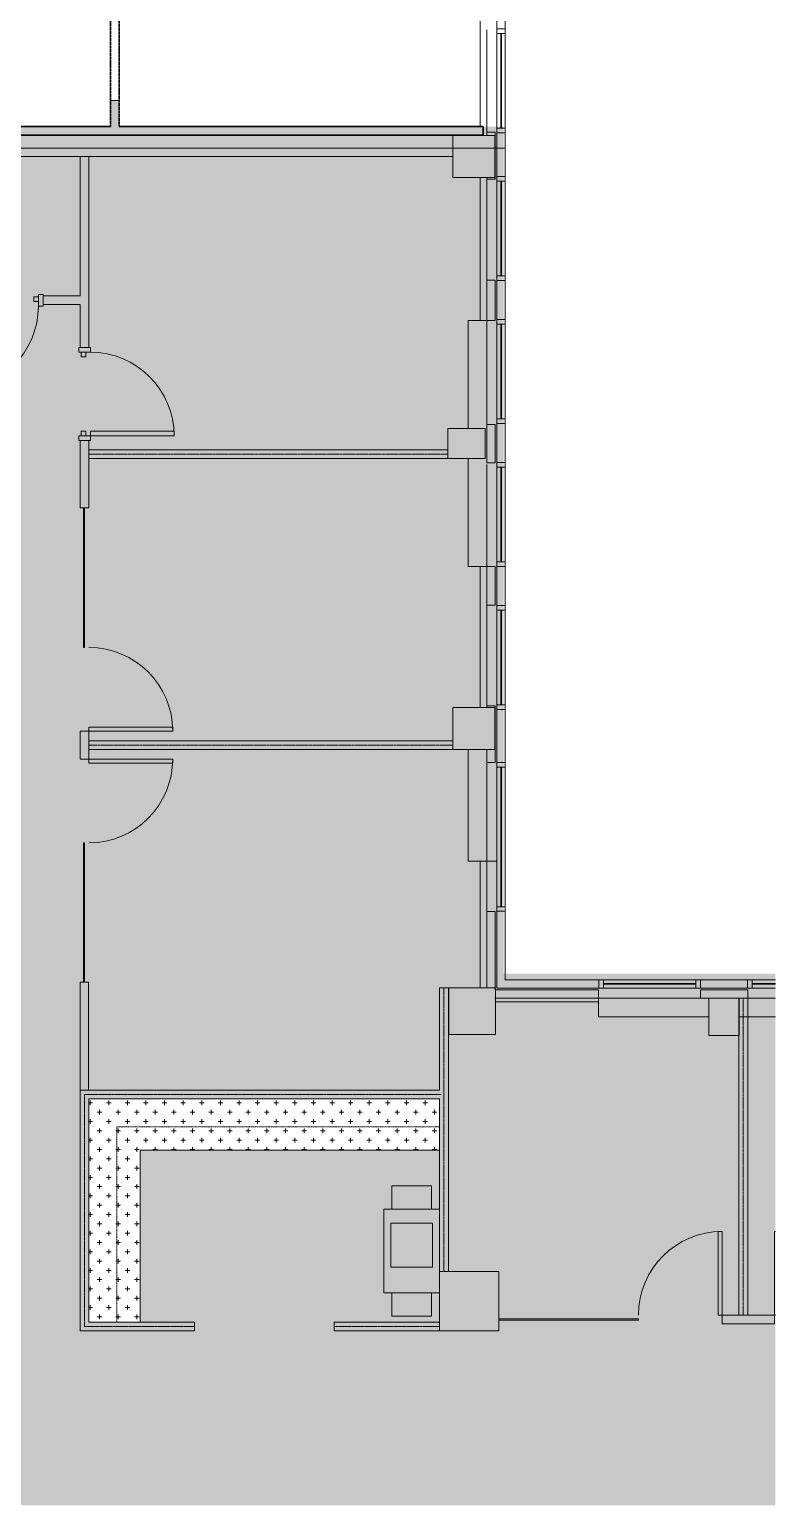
# Model space of a CAD drawing. Header units: inches. Extents: x 628 to 2872, y -380 to 1753.
# Drawn here: x 2551 to 2872, y 665 to 1300 of the extents above; entities that cross this region are included whole.
import ezdxf

# ---------------------------------------------------------------- set-up
doc = ezdxf.new("R2010")
doc.units = ezdxf.units.IN
doc.header["$MEASUREMENT"] = 0
for name, pattern in [('Demolished', [0.1875, 0.125, -0.0625]), ('IMPORT-4694_52_AR$0$FENCELINE2 _2_', [1.16, 0.2, -0.08, 0, -0.08, 0.8, 0]), ('IMPORT-4694_52_AR$0$HIDDEN2 _2_', [0.15, 0.1, -0.05])]:
    doc.linetypes.add(name, pattern=pattern)
for name, color, linetype, lineweight in [('4694_52_AR$0$A-Door-Neww', 7, 'Continuous', 9), ('4694_52_AR$0$A-Flor-Case-Neww', 7, 'Continuous', 9), ('4694_52_AR$0$A-Flor-Case-Patt', 7, 'Continuous', 9), ('4694_52_AR$0$A-Flor-Eqpm', 7, 'Continuous', 9), ('4694_52_AR$0$A-Glaz-Neww', 7, 'Continuous', 9), ('4694_52_AR$0$A-Wall-Exst', 7, 'Continuous', 9), ('4694_52_AR$0$A-Wall-Neww', 7, 'Continuous', 9), ('4694_52_AR$0$A-Wall-Patt', 7, 'Continuous', 9), ('4694_52_BB$0$BHT', 7, 'Continuous', 9), ('4694_52_BB$0$BPT', 7, 'Continuous', 9), ('4694_52_BB$0$T-DRWG-BLCK__1', 7, 'Continuous', 9), ('9t floor LINKED_dwg', 8, 'Continuous', 9), ('A-DETL-GENF', 92, 'Continuous', 9), ('A-Hatch', 7, 'Continuous', 9), ('A-WALL-PATT', 111, 'Continuous', 18), ('I-WALL', 2, 'Continuous', 18)]:
    doc.layers.add(name, color=color, linetype=linetype, lineweight=lineweight)

# ---------------------------------------------------------------- blocks, each defined once
blk = doc.blocks.new('9t floor LINKED_dwg_4694_52_BB$0$UNIT0-4997658-FIRST FLOOR DEMOLITION')
at = {"layer": '4694_52_BB$0$T-DRWG-BLCK__1', "flags": 128}
blk.add_lwpolyline([(1647.75, 870), (1667.75, 870), (1667.75, 890), (1647.75, 890)], close=True, dxfattribs=at)
blk = doc.blocks.new('9t floor LINKED_dwg-4848483-FIRST FLOOR DEMOLITION')
at = {"layer": '4694_52_AR$0$A-Flor-Case-Patt'}
h = blk.add_hatch(dxfattribs=at)
h.set_pattern_fill('FP_2', color=256, style=0, pattern_type=2)
h.set_pattern_definition([(270, (2253.384, 2162.95), (4, -4), [2, -6]), (0, (2252.384, 2161.95), (4, 4), [2, -6])])
h.paths.add_polyline_path([(1515, 746.25), (1515, 820.25), (1643.75, 820.25), (1643.75, 842.25), (1493, 842.25), (1493, 746.25)], flags=0)
at = {"layer": '4694_52_BB$0$BHT'}
h = blk.add_hatch(color=256, dxfattribs=at)
h.paths.add_polyline_path([(1759.49, 869.55), (1772.49, 869.55), (1772.49, 885.5), (1759.49, 885.5), (1759.49, 870)], flags=0)
h.paths.add_polyline_path([(1647.75, 870), (1667.75, 870), (1667.75, 889.12), (1667.62, 889.12), (1667.62, 890), (1647.75, 890), (1647.75, 889.12)], flags=0)
h.paths.add_polyline_path([(1663.27, 992.51), (1667.49, 992.51), (1667.49, 1010.51), (1649.49, 1010.51), (1649.49, 992.51)], flags=0)
h.paths.add_polyline_path([(1647.27, 1117.61), (1663.27, 1117.61), (1663.27, 1130.61), (1647.27, 1130.61)], flags=0)
h.paths.add_polyline_path([(1649.49, 1238.51), (1667.49, 1238.51), (1667.49, 1256.51), (1649.49, 1256.51), (1649.49, 1251.43)], flags=0)
at = {"layer": '4694_52_AR$0$A-Door-Neww'}
blk.add_line((1787.75, 749.25), (1788.14, 749.25), dxfattribs=at)
at = {"layer": '4694_52_AR$0$A-Door-Neww', "flags": 128}
for points in [[(1471.25, 1187.2), (1469.25, 1187.2), (1469.25, 1185.2), (1471.25, 1185.2)], [(1471.25, 1188.2), (1473.25, 1188.2), (1473.25, 1183.2), (1471.25, 1183.2)], [(1488.62, 1163.36), (1488.62, 1165.36), (1493.62, 1165.36), (1493.62, 1163.36)], [(1489.62, 1163.36), (1489.62, 1161.36), (1491.62, 1161.36), (1491.62, 1163.36)], [(1488.62, 1127.36), (1488.62, 1125.36), (1493.62, 1125.36), (1493.62, 1127.36)], [(1489.62, 1127.36), (1489.62, 1129.36), (1491.62, 1129.36), (1491.62, 1127.36)], [(1493.62, 1127.36), (1493.62, 1129.36), (1529.62, 1129.36), (1529.62, 1127.36)], [(1493, 1000.38), (1493, 1002.13), (1529, 1002.13), (1529, 1000.38)], [(1493, 988.38), (1493, 986.63), (1529, 986.63), (1529, 988.38)], [(1765.25, 749.25), (1763.5, 749.25), (1763.5, 785.25), (1765.25, 785.25)]]:
    blk.add_lwpolyline(points, close=True, dxfattribs=at)
blk.add_lwpolyline([(1788.14, 785.25), (1787.75, 785.25), (1787.75, 749.25)], dxfattribs=at)
at = {"layer": '4694_52_AR$0$A-Door-Neww'}
for centre, start, end in [((1435.25, 1183.2), 270, 360), ((1493.62, 1127.36), 360, 90), ((1493, 1000.38), 360, 90), ((1493, 988.38), 270, 0), ((1765.25, 749.25), 90, 180), ((1787.75, 749.25), 89.38152, 90)]:
    blk.add_arc(centre, 36, start, end, dxfattribs=at)
at = {"layer": '4694_52_AR$0$A-Flor-Case-Neww', "linetype": 'IMPORT-4694_52_AR$0$HIDDEN2 _2_', "flags": 128}
blk.add_lwpolyline([(1643.75, 830.25), (1505, 830.25), (1505, 746.25), (1493, 746.25), (1493, 842.25), (1643.75, 842.25)], close=True, dxfattribs=at)
at = {"layer": '4694_52_AR$0$A-Flor-Case-Neww', "flags": 128}
blk.add_lwpolyline([(1515, 820.25), (1515, 746.25), (1493, 746.25), (1493, 842.25), (1643.75, 842.25), (1643.75, 820.25)], close=True, dxfattribs=at)
at = {"layer": '4694_52_AR$0$A-Flor-Eqpm', "flags": 128}
for points in [[(1640.25, 794.81), (1623.25, 794.81), (1623.25, 804.81), (1640.25, 804.81)], [(1619.75, 758.81), (1619.75, 794.81), (1643.75, 794.81), (1643.75, 758.81)], [(1640.75, 769.81), (1622.75, 769.81), (1622.75, 788.81), (1640.75, 788.81)], [(1640.25, 748.81), (1623.25, 748.81), (1623.25, 758.81), (1640.25, 758.81)]]:
    blk.add_lwpolyline(points, close=True, dxfattribs=at)
at = {"layer": '4694_52_AR$0$A-Glaz-Neww', "flags": 128}
for points in [[(1491.12, 1096.38), (1490.62, 1096.38), (1490.62, 1036.38), (1491.12, 1036.38)], [(1491.12, 952.38), (1490.62, 952.38), (1490.62, 892.38), (1491.12, 892.38)], [(1729.25, 747.13), (1729.25, 747.63), (1669.25, 747.63), (1669.25, 747.13)]]:
    blk.add_lwpolyline(points, close=True, dxfattribs=at)
at = {"layer": '4694_52_AR$0$A-Wall-Exst', "flags": 128}
blk.add_lwpolyline([(1429.25, 1251.07), (1429.25, 1247.57), (1649.49, 1247.57), (1649.49, 1251.07)], close=True, dxfattribs=at)
at = {"layer": '4694_52_AR$0$A-Wall-Neww', "flags": 128}
for points in [[(1473.25, 1187.57), (1473.25, 1183.82), (1489.25, 1183.82), (1489.25, 1165.36), (1493, 1165.36), (1493, 1187.57), (1493, 1247.48), (1489.25, 1247.48), (1489.25, 1187.57)], [(1493, 1125.36), (1489.25, 1125.36), (1489.25, 1096.38), (1493, 1096.38)], [(1647.27, 1117.61), (1647.27, 1121.36), (1493, 1121.36), (1493, 1117.61)], [(1493, 1000.38), (1489.25, 1000.38), (1489.25, 988.38), (1493, 988.38)], [(1649.49, 992.51), (1649.49, 996.26), (1493, 996.26), (1493, 992.51)], [(1647.5, 890), (1643.75, 890), (1643.75, 846), (1489.25, 846), (1492.75, 846), (1492.75, 892.38), (1489.25, 892.38), (1489.25, 846), (1489.25, 742.5), (1538.37, 742.5), (1538.37, 746.25), (1493, 746.25), (1493, 842.25), (1643.75, 842.25), (1643.75, 768), (1647.5, 768), (1647.5, 846)], [(1776.19, 885.5), (1772.44, 885.5), (1772.44, 749.25), (1776.19, 749.25)], [(1765.25, 749.25), (1765.25, 745.5), (1787.75, 745.5), (1787.75, 749.25)], [(1598.37, 746.25), (1598.37, 742.5), (1643.75, 742.5), (1643.75, 746.25)]]:
    blk.add_lwpolyline(points, close=True, dxfattribs=at)
at = {"layer": '4694_52_AR$0$A-Wall-Patt'}
blk.add_line((1649.49, 1251.07), (1649.49, 1247.57), dxfattribs=at)
at = {"layer": '4694_52_AR$0$A-Wall-Patt', "linetype": 'IMPORT-4694_52_AR$0$FENCELINE2 _2_'}
for p, q in [((1647.27, 1119.49), (1493, 1119.49)), ((1649.49, 994.38), (1493, 994.38)), ((1774.32, 885.5), (1774.32, 749.25)), ((1598.37, 744.38), (1643.75, 744.38))]:
    blk.add_line(p, q, dxfattribs=at)
at = {"layer": '4694_52_AR$0$A-Wall-Patt', "linetype": 'IMPORT-4694_52_AR$0$FENCELINE2 _2_', "flags": 128}
for points in [[(1645.62, 890), (1645.62, 846), (1645.62, 845.17), (1645.62, 768)], [(1644.45, 844.13), (1493, 844.13), (1491.12, 844.13), (1491.12, 746.25), (1491.12, 744.38), (1493, 744.38), (1538.37, 744.38)]]:
    blk.add_lwpolyline(points, dxfattribs=at)
at = {"layer": '4694_52_BB$0$BPT'}
for p, q in [((1661.25, 1317.63), (1661.25, 1260.42)), ((1663.99, 1302.01), (1663.99, 1258.02)), ((1671.99, 1300.47), (1668.37, 1300.47)), ((1670.06, 1300.47), (1670.06, 1259.72)), ((1670.31, 1300.47), (1670.31, 1259.72)), ((1661.25, 1238.51), (1661.25, 1177.04)), ((1663.99, 1238.28), (1663.99, 1194.29)), ((1670.06, 1236.91), (1670.06, 1196.16)), ((1670.31, 1236.91), (1670.31, 1196.16)), ((1664.02, 1132.25), (1664.02, 1177.04)), ((1671.99, 1175.41), (1668.37, 1175.41)), ((1670.06, 1175.41), (1670.06, 1134.66)), ((1670.31, 1175.41), (1670.31, 1134.66)), ((1671.99, 1113.91), (1668.37, 1113.91)), ((1670.06, 1113.91), (1670.06, 1073.16)), ((1670.31, 1113.91), (1670.31, 1073.16)), ((1661.25, 1071.14), (1661.25, 1010.51)), ((1671.99, 1052.41), (1668.37, 1052.41)), ((1670.06, 1052.41), (1670.06, 1011.66)), ((1670.31, 1052.41), (1670.31, 1011.66)), ((1663.99, 992.51), (1663.99, 986.97)), ((1671.99, 984.91), (1668.37, 984.91)), ((1670.06, 984.91), (1670.06, 924.91)), ((1670.31, 984.91), (1670.31, 924.91)), ((1661.25, 890), (1661.25, 944.51)), ((1663.99, 922.86), (1663.99, 890)), ((1714.18, 893.5), (1714.18, 889.88)), ((1714.18, 891.81), (1753.93, 891.81)), ((1714.18, 891.56), (1753.93, 891.56)), ((1778.18, 893.5), (1778.18, 889.88)), ((1778.18, 891.81), (1788.14, 891.81)), ((1778.18, 891.56), (1788.14, 891.56)), ((1667.49, 885.5), (1712.07, 885.5)), ((1667.75, 884), (1712.07, 884)), ((1788.14, 885.5), (1776.19, 885.5)), ((1772.49, 877.5), (1788.14, 877.5))]:
    blk.add_line(p, q, dxfattribs=at)
at = {"layer": '4694_52_BB$0$BPT', "flags": 128}
for points in [[(1671.99, 1319.54), (1668.37, 1319.54), (1671.99, 1319.54), (1671.99, 1300.47), (1668.37, 1300.47), (1668.37, 1319.54)], [(1663.99, 1238.51), (1663.99, 1237.78), (1667.62, 1237.78), (1667.62, 1258.02), (1663.99, 1258.02), (1663.99, 1256.51)], [(1671.99, 1236.91), (1671.99, 1259.72), (1668.37, 1259.72), (1671.99, 1259.72)], [(1668.37, 1236.91), (1671.99, 1236.91), (1668.37, 1236.91), (1668.37, 1259.72)], [(1668.37, 1196.16), (1668.37, 1175.41), (1671.99, 1175.41), (1671.99, 1196.16), (1668.37, 1196.16), (1671.99, 1196.16)], [(1663.99, 1177.04), (1656.06, 1177.04), (1656.06, 1130.43)], [(1668.37, 1134.66), (1668.37, 1113.91), (1671.99, 1113.91), (1671.99, 1134.66), (1668.37, 1134.66), (1671.99, 1134.66)], [(1656.06, 1117.68), (1656.06, 1071.14), (1663.99, 1071.14), (1667.62, 1071.14), (1667.62, 1054.64), (1663.99, 1054.64), (1663.99, 1071.14), (1663.99, 1115.13)], [(1668.37, 1073.16), (1668.37, 1052.41), (1671.99, 1052.41), (1671.99, 1073.16), (1668.37, 1073.16), (1671.99, 1073.16)], [(1663.99, 1054.64), (1663.99, 1011.34), (1663.99, 1010.51)], [(1759.49, 877.5), (1712.07, 877.5), (1712.07, 885.5), (1712.07, 889.12), (1667.62, 889.12), (1667.62, 922.86), (1663.99, 922.86), (1663.99, 986.97), (1667.62, 986.97), (1667.62, 1011.34), (1663.99, 1011.34)], [(1668.37, 1011.66), (1668.37, 984.91), (1671.99, 984.91), (1671.99, 1011.66), (1668.37, 1011.66), (1671.99, 1011.66)], [(1655.99, 992.51), (1655.99, 944.51), (1668.19, 944.51)], [(1671.99, 924.91), (1668.37, 924.91), (1671.99, 924.91), (1671.99, 893.5), (1714.18, 893.5), (1714.18, 889.88), (1668.37, 889.88), (1668.37, 924.91)], [(1712.3, 885.5), (1755.94, 885.5), (1776.19, 885.5), (1776.19, 889.12), (1755.94, 889.12), (1755.94, 885.5)], [(1753.93, 889.88), (1753.93, 893.5), (1753.93, 889.88), (1778.18, 889.88), (1778.18, 893.5), (1753.93, 893.5)], [(1788.14, 893.5), (1776.18, 893.5), (1776.18, 889.88), (1788.14, 889.88)]]:
    blk.add_lwpolyline(points, dxfattribs=at)
for points in [[(1668.37, 1257.72), (1671.99, 1257.72), (1671.99, 1302.47), (1668.37, 1302.47)], [(1667.49, 1256.51), (1649.49, 1256.51), (1649.49, 1238.51), (1667.49, 1238.51)], [(1668.37, 1194.16), (1671.99, 1194.16), (1671.99, 1238.91), (1668.37, 1238.91)], [(1667.62, 1177.04), (1667.62, 1194.29), (1663.99, 1194.29), (1663.99, 1177.04)], [(1668.37, 1132.66), (1671.99, 1132.66), (1671.99, 1177.41), (1668.37, 1177.41)], [(1647.27, 1130.61), (1663.27, 1130.61), (1663.27, 1117.61), (1647.27, 1117.61)], [(1667.62, 1115.75), (1667.62, 1132.25), (1663.99, 1132.25), (1663.99, 1115.75)], [(1668.37, 1071.16), (1671.99, 1071.16), (1671.99, 1115.91), (1668.37, 1115.91)], [(1668.37, 1009.66), (1671.99, 1009.66), (1671.99, 1054.41), (1668.37, 1054.41)], [(1667.49, 1010.51), (1649.49, 1010.51), (1649.49, 992.51), (1667.49, 992.51)], [(1668.37, 922.91), (1671.99, 922.91), (1671.99, 986.91), (1668.37, 986.91)], [(1755.93, 889.88), (1755.93, 893.5), (1712.18, 893.5), (1712.18, 889.88)], [(1772.49, 885.55), (1772.49, 869.55), (1759.49, 869.55), (1759.49, 885.55)], [(1643.75, 742.5), (1669.25, 742.5), (1669.25, 768), (1643.75, 768)]]:
    blk.add_lwpolyline(points, close=True, dxfattribs=at)
at = {"layer": 'A-Hatch', "flags": 128}
for points in [[(1649.49, 1251.07), (1198.25, 1251.07), (1198.25, 954.56), (1152.25, 954.56), (1152.25, 914.56), (1216.68, 914.56), (1216.68, 833), (1227.25, 833), (1227.25, 693.07), (1315.25, 692.86), (1315.25, 667.39)], [(1788.14, 893.5), (1671.99, 893.5), (1671.99, 1251.07), (1649.49, 1251.07)]]:
    blk.add_lwpolyline(points, dxfattribs=at)
blk.add_blockref('9t floor LINKED_dwg_4694_52_BB$0$UNIT0-4997658-FIRST FLOOR DEMOLITION', (0, 0))

msp = doc.modelspace()

# ---------------------------------------------------------------- hatches: boundary and pattern name
at = {"layer": 'A-DETL-GENF'}
h = msp.add_hatch(color=254, dxfattribs=at)
h.paths.add_polyline_path([(1480.8, 664.84), (1891.13, 664.84), (1891.13, 696.03), (1971.13, 696.03), (1971.13, 702.45), (1975.13, 702.45), (1975.13, 664.84), (2307.13, 664.84), (2307.13, 702.45), (2311.13, 702.45), (2311.13, 690.53), (2399.13, 690.53), (2399.13, 664.84), (2485.38, 664.84), (2485.38, 679.95), (2509.38, 679.95), (2509.38, 664.84), (2872.02, 664.84), (2872.02, 893.5), (2755.13, 893.5), (2755.13, 1257.87), (2746.38, 1257.87), (2746.38, 1254.12), (2513.13, 1254.12), (2513.13, 1230.95), (2487.63, 1230.95), (2487.63, 1254.12), (2185.26, 1254.12), (2185.26, 1257.87), (2097.38, 1257.87), (2097.38, 1254.12), (1899.38, 1254.12), (1899.38, 946.31), (1900.13, 946.31), (1900.13, 1252.01), (1942.13, 1252.01), (1942.13, 1248.01), (1904.13, 1248.01), (1904.13, 1234.01), (2009.16, 1234.01), (2009.16, 1210.01), (2023.16, 1210.01), (2023.16, 1248.01), (1960.13, 1248.01), (1960.13, 1240.45), (1942.13, 1240.45), (1942.13, 1252.01), (2098.13, 1252.01), (2098.13, 1216.45), (2086.13, 1216.45), (2086.13, 1248.01), (2027.16, 1248.01), (2027.16, 1206.01), (2005.16, 1206.01), (2005.16, 1230.01), (1904.13, 1230.01), (1904.13, 1100.02), (1942.13, 1100.02), (1942.13, 1096.01), (1904.13, 1096.01), (1904.13, 1082.02), (2048.13, 1082.02), (2048.13, 1096.01), (1960.13, 1096.01), (1960.13, 1100.02), (2048.13, 1100.02), (2048.13, 1159.1), (2052.13, 1159.1), (2052.13, 1104.01), (2094.13, 1104.01), (2094.13, 1107.04), (2098.13, 1107.04), (2098.13, 1070.55), (2094.13, 1070.55), (2094.13, 1074.02), (2052.13, 1074.01), (2052.13, 1016.02), (2048.13, 1016.02), (2048.13, 1078.01), (1904.13, 1078.01), (1904.13, 946.31), (1971.76, 946.31), (1971.76, 944.02), (2055.41, 944.02), (2055.41, 968.02), (2094.13, 968.02), (2094.13, 1034.55), (2098.13, 1034.55), (2098.13, 966.45), (2086.13, 966.45), (2086.13, 964.01), (2059.41, 964.01), (2059.41, 916.02), (2094.13, 916.02), (2094.13, 948.02), (2098.13, 948.02), (2098.13, 912.02), (2055.41, 912.02), (2055.41, 925.18), (2037.41, 925.18), (2037.41, 912.02), (1975.13, 912.02), (1975.13, 908.75), (1974.13, 908.75), (1974.13, 911.3), (1971.76, 911.3), (1971.76, 837.19), (1975.13, 837.19), (1975.13, 830.89), (1971.76, 830.89), (1971.76, 830.45), (1995.51, 830.45), (1995.51, 826.45), (1983.13, 826.45), (1983.13, 794.89), (1971.13, 794.89), (1971.13, 814.06), (1768.13, 814.06), (1768.13, 870.94), (1548.38, 870.94), (1548.38, 868.39), (1530.38, 868.39), (1530.38, 870.94), (1529.63, 870.94), (1529.63, 891.94), (1480.8, 891.94), (1480.8, 705.61)], flags=0)
h.paths.add_polyline_path([(1895.13, 664.84), (1971.13, 664.84), (1971.13, 692.03), (1895.13, 692.03)], flags=0)
h.paths.add_polyline_path([(2379.45, 664.84), (2395.13, 664.84), (2395.13, 686.53), (2359.13, 686.53), (2359.13, 664.84)], flags=0)
h.paths.add_polyline_path([(2311.13, 664.84), (2355.13, 664.84), (2355.13, 686.53), (2311.13, 686.53)], flags=0)
h.paths.add_polyline_path([(2067.13, 672.59), (2067.13, 702.45), (2071.13, 702.45), (2071.13, 672.59)], flags=0)
h.paths.add_polyline_path([(2215.13, 672.59), (2211.13, 672.59), (2211.13, 702.45), (2215.13, 702.45)], flags=0)
h.paths.add_polyline_path([(1987.13, 702.89), (1971.13, 702.89), (1971.13, 714.45), (1987.13, 714.45), (1987.13, 710.45)], flags=0)
h.paths.add_polyline_path([(2227.13, 702.89), (2211.13, 702.89), (2211.13, 714.45), (2227.13, 714.45), (2227.13, 710.45), (2295.13, 710.45), (2295.13, 714.45), (2311.13, 714.45), (2311.13, 702.89), (2295.13, 702.89), (2295.13, 706.45), (2227.13, 706.45)], flags=0)
h.paths.add_polyline_path([(2055.13, 702.89), (2055.13, 710.45), (1987.13, 710.45), (1987.13, 714.45), (1993.01, 714.45), (1993.01, 787.06), (1975.13, 787.06), (1975.13, 714.89), (1971.13, 714.89), (1971.13, 794.45), (1975.13, 794.45), (1975.13, 791.06), (2067.13, 791.06), (2067.13, 812.56), (2043.01, 812.56), (2043.01, 826.45), (2031.51, 826.45), (2031.51, 830.45), (2047.01, 830.45), (2047.01, 816.56), (2067.13, 816.56), (2067.13, 830.45), (2071.13, 830.45), (2071.13, 783.56), (2067.13, 783.56), (2067.13, 787.06), (1997.01, 787.06), (1997.01, 714.45), (2071.13, 714.45), (2071.13, 702.89), (2067.13, 702.89)], flags=0)
h.paths.add_polyline_path([(2307.13, 714.89), (2307.13, 818.45), (2295.13, 818.45), (2295.13, 830.45), (2311.13, 830.45), (2311.13, 714.89)], flags=0)
h.paths.add_polyline_path([(2215.13, 714.89), (2211.13, 714.89), (2211.13, 741.57), (2215.13, 741.57)], flags=0)
h.paths.add_polyline_path([(2071.13, 714.89), (2067.13, 714.89), (2067.13, 741.56), (2071.13, 741.56), (2071.13, 714.89)], flags=0)
h.paths.add_polyline_path([(2576.88, 743.7), (2576.88, 839.7), (2727.63, 839.7), (2727.63, 817.7), (2598.88, 817.7), (2598.88, 743.7)], flags=0)
h.paths.add_polyline_path([(2490.88, 765.45), (2476.88, 765.45), (2476.88, 852.47), (2490.88, 852.47), (2490.88, 814.06)], flags=0)
h.paths.add_polyline_path([(2215.13, 783.56), (2211.13, 783.56), (2211.13, 830.45), (2227.13, 830.45), (2227.13, 818.45), (2215.13, 818.45), (2215.13, 814.06)], flags=0)
h.paths.add_polyline_path([(2843.37, 867), (2843.37, 882.95), (2856.37, 882.95), (2856.37, 867)], flags=0)
h.paths.add_polyline_path([(2751.5, 867.45), (2731.63, 867.45), (2731.63, 887.45), (2751.5, 887.45), (2751.5, 886.58), (2751.63, 886.58), (2751.63, 867.45)], flags=0)
h.paths.add_polyline_path([(2002.51, 916.02), (2033.41, 916.02), (2033.41, 929.18), (2055.41, 929.18), (2055.41, 932.02), (1975.13, 932.02), (1975.13, 916.02)], flags=0)
h.paths.add_polyline_path([(1942.13, 934.19), (1960.13, 934.19), (1960.13, 936.02), (2055.41, 936.02), (2055.41, 940.02), (1960.13, 940.02), (1960.13, 942.56), (1942.13, 942.56), (1942.13, 940.02), (1904.13, 940.01), (1904.13, 936.02), (1942.13, 936.02)], flags=0)
h.paths.add_polyline_path([(1900.13, 934.19), (1900.13, 942.56), (1899.38, 942.56), (1899.38, 934.19)], flags=0)
h.paths.add_polyline_path([(2295.13, 948.45), (2282.13, 948.45), (2282.13, 966.02), (2300.13, 966.02), (2300.13, 948.45)], flags=0)
h.paths.add_polyline_path([(2282.13, 966.45), (2282.13, 1192.01), (2255.61, 1192.01), (2255.61, 1196.02), (2282.13, 1196.02), (2282.13, 1234.02), (2286.13, 1234.02), (2286.13, 966.45)], flags=0)
h.paths.add_polyline_path([(2513.13, 985.45), (2487.63, 985.45), (2487.63, 1010.95), (2513.13, 1010.95)], flags=0)
h.paths.add_polyline_path([(2733.38, 989.96), (2733.38, 1007.96), (2751.38, 1007.96), (2751.38, 989.96), (2747.15, 989.96)], flags=0)
h.paths.add_polyline_path([(2081.62, 1078.02), (2094.13, 1078.02), (2094.13, 1100.02), (2052.13, 1100.02), (2052.13, 1078.02)], flags=0)
h.paths.add_polyline_path([(2733.38, 1115.07), (2731.15, 1115.07), (2731.15, 1128.07), (2747.15, 1128.07), (2747.15, 1115.07)], flags=0)
h.paths.add_polyline_path([(2098.13, 1143.04), (2094.13, 1143.04), (2094.13, 1216.02), (2098.13, 1216.02), (2098.13, 1159.1)], flags=0)
h.paths.add_polyline_path([(2184.13, 1189.01), (2184.13, 1252.01), (2300.13, 1252.01), (2300.13, 1234.45), (2282.13, 1234.45), (2282.13, 1248.01), (2188.13, 1248.01), (2188.13, 1196.02), (2219.61, 1196.02), (2219.61, 1192.01), (2188.13, 1192.01), (2188.13, 1189.01)], flags=0)
h.paths.add_polyline_path([(2751.38, 1235.96), (2733.38, 1235.96), (2733.38, 1253.96), (2751.38, 1253.96)], flags=0)
at = {"layer": 'A-WALL-PATT', "lineweight": 9}
h = msp.add_hatch(color=7, dxfattribs=at)
h.paths.add_polyline_path([(2586.13, 1257.87), (2589.88, 1257.87), (2589.88, 1269), (2586.13, 1269), (2586.13, 1257.96)], flags=0)
h.paths.add_polyline_path([(2586.13, 1317), (2589.88, 1317), (2589.88, 1323.75), (2586.13, 1323.75)], flags=0)
h.paths.add_polyline_path([(2586.13, 1363.75), (2589.88, 1363.75), (2589.88, 1375.75), (2586.13, 1375.75), (2586.13, 1367.87)], flags=0)
h.paths.add_polyline_path([(2589.88, 1415.75), (2589.88, 1423.82), (2586.13, 1423.82), (2586.13, 1415.75)], flags=0)
h.paths.add_polyline_path([(2589.88, 1471.82), (2589.88, 1496.82), (2586.13, 1496.82), (2586.13, 1471.82)], flags=0)
h.paths.add_polyline_path([(2589.88, 1536.82), (2589.88, 1544.82), (2586.13, 1544.82), (2586.13, 1536.82)], flags=0)
h.paths.add_polyline_path([(2589.88, 1609.13), (2589.88, 1613.25), (2586.13, 1613.25), (2586.13, 1609.13)], flags=0)
msp.add_hatch(color=7, dxfattribs=at).paths.add_polyline_path([(2524.22, 1254.12), (2746.38, 1254.12), (2746.38, 1257.87), (2185.26, 1257.87), (2185.26, 1254.12), (2513.13, 1254.12)], flags=0)

# ---------------------------------------------------------------- linework, layer by layer
at = {"layer": 'I-WALL', "color": 250, "linetype": 'Demolished', "lineweight": 30}
for p, q in [((2586.13, 1323.75), (2586.13, 1257.87)), ((2589.88, 1257.87), (2589.88, 1323.75))]:
    msp.add_line(p, q, dxfattribs=at)
at = {"layer": 'I-WALL', "lineweight": 9}
msp.add_line((2589.88, 1269), (2586.13, 1269), dxfattribs=at)
at = {"layer": 'I-WALL', "color": 7, "linetype": 'Demolished', "lineweight": 9}
msp.add_line((2586.13, 1269), (2589.88, 1269), dxfattribs=at)
at = {"layer": 'I-WALL', "color": 8, "lineweight": 30}
for p, q in [((2586.13, 1257.87), (2177.63, 1257.87)), ((2746.38, 1257.87), (2589.88, 1257.87)), ((2746.38, 1254.12), (2746.38, 1257.87)), ((2177.63, 1254.12), (2746.38, 1254.12))]:
    msp.add_line(p, q, dxfattribs=at)

# ---------------------------------------------------------------- block references
at = {"layer": '9t floor LINKED_dwg', "color": 7}
msp.add_blockref('9t floor LINKED_dwg-4848483-FIRST FLOOR DEMOLITION', (1083.88, -2.55), dxfattribs=at)

doc.saveas('drawing.dxf')
